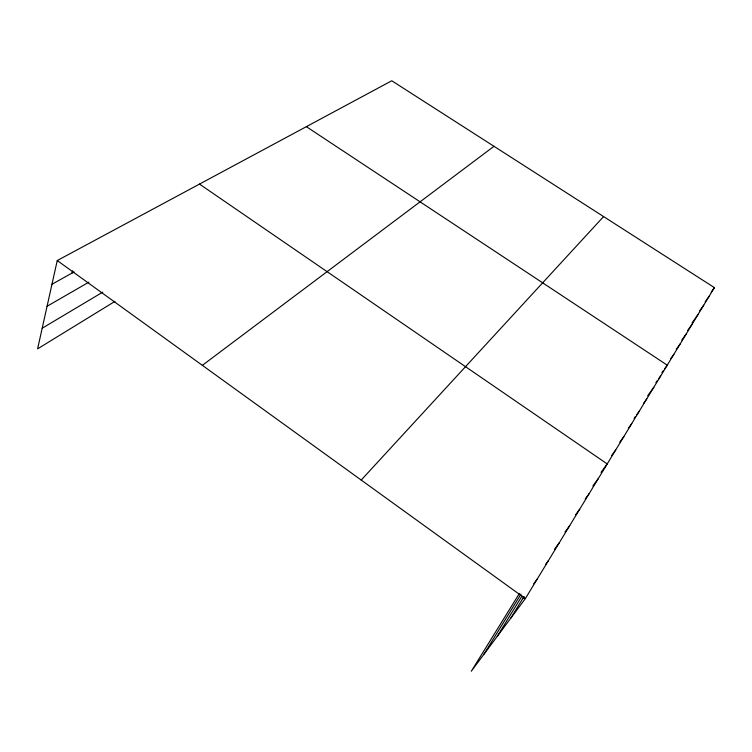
<?xml version="1.0" encoding="UTF-8"?>
<svg xmlns="http://www.w3.org/2000/svg" width="752" height="752" viewBox="0 0 752 752"><rect width="100%" height="100%" fill="white"/><g stroke="black" fill="none" stroke-linecap="round" stroke-linejoin="round"><path stroke-width="1.13" d="M519.425 593.394L471.297 671.235L525.347 598.601L714.4 287.621L391.764 80.765L57.246 260.54L37.6 348.853L114.981 301.364M72.042 273.061L72.568 270.823M510.758 618.2L523.881 596.712M497.269 636.333L522.001 596.016M483.856 654.353L520.995 594.071M711.129 292.208L714.4 287.621M705.179 301.834L709.136 296.269M699.708 310.802L703.712 305.199M692.056 322.881L698.119 314.402M687.582 330.551L692.338 323.905M681.82 340.073L686.379 333.719M676.274 349.342L680.212 343.852M670.53 358.948L673.848 354.333M661.901 372.616L663.236 370.755M664.58 368.894L667.259 365.171L306.346 126.665M655.904 382.618L657.257 380.747M658.611 378.867L660.641 376.047M647.66 395.825L653.798 387.308M643.439 403.486L646.711 398.964M634.096 418.328L635.412 416.505M636.737 414.681L639.379 411.024M628.446 428.132L631.774 423.536M619.855 442.063L623.887 436.498M611.639 455.562L615.709 449.959M601.055 472.388L607.212 463.937L199.506 184.09M592.858 486.027L598.376 478.46M585.216 498.999L589.201 493.566M575.628 514.753L579.642 509.283M564.968 532.078L569.687 525.657M554.553 549.186L559.309 542.728M545.736 564.254L548.481 560.541M522.678 598.686L524.059 596.825M533.723 583.796L537.172 579.153M361.214 480.067L603.593 216.576M202.363 365.34L493.989 146.302M42.187 328.229L102.761 292.124M47.066 306.28L88.905 282.132M51.963 284.265L74.072 271.923M57.246 260.54L525.347 598.601"/></g></svg>
